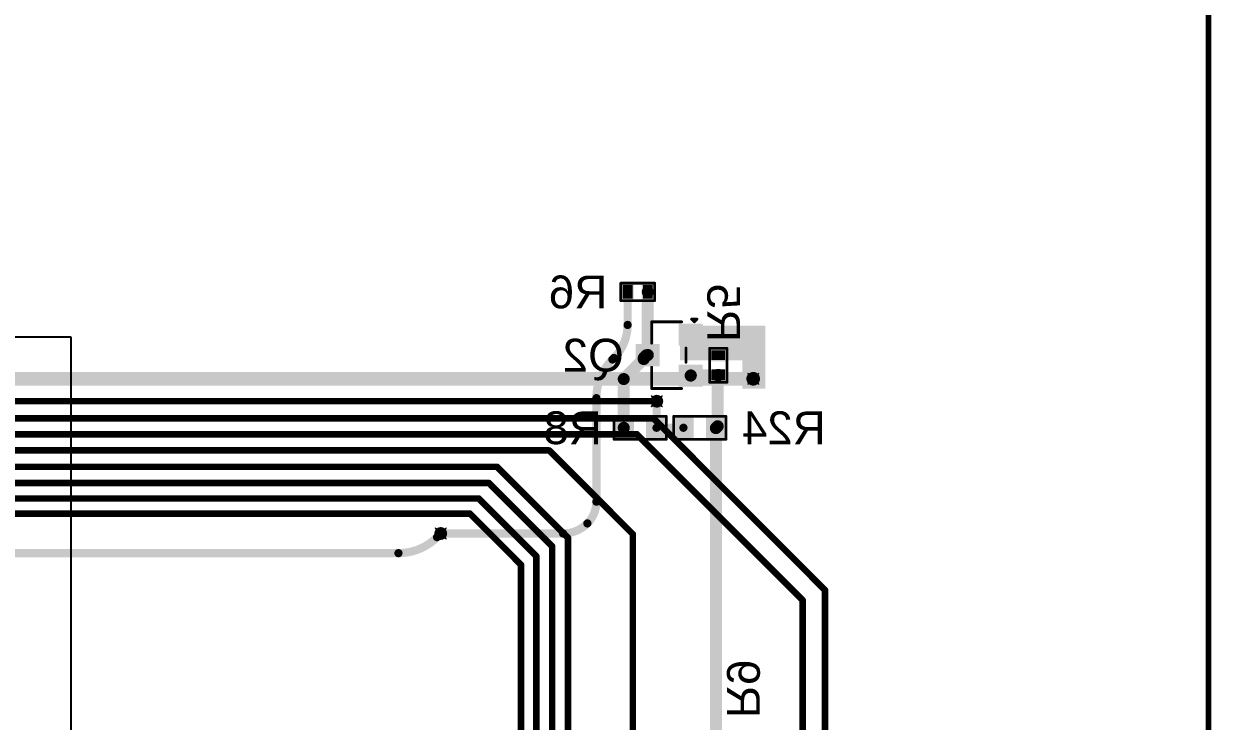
# Model space of a CAD drawing. Header units: inches. Extents: x -11 to 1110, y -7 to 455.
# Drawn here: x 648.9 to 704.1, y 31.9 to 64.3 of the extents above; entities that cross this region are included whole.
import ezdxf

# ---------------------------------------------------------------- set-up
doc = ezdxf.new("R2010")
doc.units = ezdxf.units.IN
for name, color, linetype in [('Board_outline', 216, 'Continuous'), ('Bottom Layer', 5, 'Continuous'), ('Bottom Overlay', 54, 'Continuous'), ('Bottom Paste', 16, 'Continuous'), ('Bottom Solder', 6, 'Continuous'), ('Drill Drawing', 1, 'Continuous'), ('Top Layer', 1, 'Continuous'), ('Via Holes', 16, 'Continuous')]:
    doc.layers.add(name, color=color, linetype=linetype)
doc.styles.add('Arial', font='', dxfattribs={"height": 0.2})
doc.styles.get('Arial').set_extended_font_data('Arial')

# ---------------------------------------------------------------- blocks, each defined once
blk = doc.blocks.new('R___0603_B_1')
at = {"layer": 'Bottom Layer'}
for points in [[(-1.143, -0.4445), (-1.143, 0.4445), (-0.3809999999999999, 0.4445), (-0.3809999999999999, -0.4445)], [(0.3809999999999999, -0.4445), (0.3809999999999999, 0.4445), (1.143, 0.4445), (1.143, -0.4445)]]:
    blk.add_hatch(color=5, dxfattribs=at).paths.add_polyline_path(points)
at = {"layer": 'Bottom Paste'}
for points in [[(-1.143, -0.4445), (-1.143, 0.4445), (-0.3809999999999999, 0.4445), (-0.3809999999999999, -0.4445)], [(0.3809999999999999, -0.4445), (0.3809999999999999, 0.4445), (1.143, 0.4445), (1.143, -0.4445)]]:
    blk.add_hatch(color=16, dxfattribs=at).paths.add_polyline_path(points)
at = {"layer": 'Bottom Solder'}
for points in [[(-1.2446, -0.5460999999999999), (-1.2446, 0.5460999999999999), (-0.2794, 0.5460999999999999), (-0.2794, -0.5460999999999999)], [(0.2794, -0.5460999999999999), (0.2794, 0.5460999999999999), (1.2446, 0.5460999999999999), (1.2446, -0.5460999999999999)]]:
    blk.add_hatch(color=6, dxfattribs=at).paths.add_polyline_path(points)
at = {"layer": 'Bottom Overlay'}
for points in [[(1.2192, 0.5334, 0.127, 0.127, 0), (-1.2192, 0.5334, 0.127, 0.127, 0)], [(-1.2192, 0.5334, 0.127, 0.127, 0), (-1.2192, -0.5334, 0.127, 0.127, 0)], [(1.2192, 0.5334, 0.127, 0.127, 0), (1.2192, -0.5334, 0.127, 0.127, 0)], [(1.2192, -0.5334, 0.127, 0.127, 0), (-1.2192, -0.5334, 0.127, 0.127, 0)]]:
    blk.add_lwpolyline(points, format="xyseb", dxfattribs=at)
for points in [[(-1.25095, 0.5334, 0.0635, 0.0635, 1), (-1.18745, 0.5334, 0.0635, 0.0635, 1)], [(-1.25095, 0.5334, 0.0635, 0.0635, 1), (-1.18745, 0.5334, 0.0635, 0.0635, 1)], [(1.18745, 0.5334, 0.0635, 0.0635, 1), (1.25095, 0.5334, 0.0635, 0.0635, 1)], [(1.18745, 0.5334, 0.0635, 0.0635, 1), (1.25095, 0.5334, 0.0635, 0.0635, 1)], [(-1.25095, -0.5334, 0.0635, 0.0635, 1), (-1.18745, -0.5334, 0.0635, 0.0635, 1)], [(-1.25095, -0.5334, 0.0635, 0.0635, 1), (-1.18745, -0.5334, 0.0635, 0.0635, 1)], [(1.18745, -0.5334, 0.0635, 0.0635, 1), (1.25095, -0.5334, 0.0635, 0.0635, 1)], [(1.18745, -0.5334, 0.0635, 0.0635, 1), (1.25095, -0.5334, 0.0635, 0.0635, 1)]]:
    blk.add_lwpolyline(points, format="xyseb", close=True, dxfattribs=at)
blk = doc.blocks.new('R___0603_B_4')
at = {"layer": 'Bottom Layer'}
for points in [[(-1.143, -0.4445), (-1.143, 0.4445), (-0.3809999999999999, 0.4445), (-0.3809999999999999, -0.4445)], [(0.3809999999999999, -0.4445), (0.3809999999999999, 0.4445), (1.143, 0.4445), (1.143, -0.4445)]]:
    blk.add_hatch(color=5, dxfattribs=at).paths.add_polyline_path(points)
at = {"layer": 'Bottom Paste'}
for points in [[(-1.143, -0.4445), (-1.143, 0.4445), (-0.3809999999999999, 0.4445), (-0.3809999999999999, -0.4445)], [(0.3809999999999999, -0.4445), (0.3809999999999999, 0.4445), (1.143, 0.4445), (1.143, -0.4445)]]:
    blk.add_hatch(color=16, dxfattribs=at).paths.add_polyline_path(points)
at = {"layer": 'Bottom Solder'}
for points in [[(-1.2446, -0.5460999999999999), (-1.2446, 0.5460999999999999), (-0.2794, 0.5460999999999999), (-0.2794, -0.5460999999999999)], [(0.2794, -0.5460999999999999), (0.2794, 0.5460999999999999), (1.2446, 0.5460999999999999), (1.2446, -0.5460999999999999)]]:
    blk.add_hatch(color=6, dxfattribs=at).paths.add_polyline_path(points)
at = {"layer": 'Bottom Overlay'}
for points in [[(-1.2192, 0.5334, 0.127, 0.127, 0), (1.2192, 0.5334, 0.127, 0.127, 0)], [(-1.2192, -0.5334, 0.127, 0.127, 0), (-1.2192, 0.5334, 0.127, 0.127, 0)], [(1.2192, -0.5334, 0.127, 0.127, 0), (1.2192, 0.5334, 0.127, 0.127, 0)], [(-1.2192, -0.5334, 0.127, 0.127, 0), (1.2192, -0.5334, 0.127, 0.127, 0)]]:
    blk.add_lwpolyline(points, format="xyseb", dxfattribs=at)
for points in [[(-1.25095, 0.5334, 0.0635, 0.0635, 1), (-1.18745, 0.5334, 0.0635, 0.0635, 1)], [(-1.25095, 0.5334, 0.0635, 0.0635, 1), (-1.18745, 0.5334, 0.0635, 0.0635, 1)], [(1.18745, 0.5334, 0.0635, 0.0635, 1), (1.25095, 0.5334, 0.0635, 0.0635, 1)], [(1.18745, 0.5334, 0.0635, 0.0635, 1), (1.25095, 0.5334, 0.0635, 0.0635, 1)], [(-1.25095, -0.5334, 0.0635, 0.0635, 1), (-1.18745, -0.5334, 0.0635, 0.0635, 1)], [(-1.25095, -0.5334, 0.0635, 0.0635, 1), (-1.18745, -0.5334, 0.0635, 0.0635, 1)], [(1.18745, -0.5334, 0.0635, 0.0635, 1), (1.25095, -0.5334, 0.0635, 0.0635, 1)], [(1.18745, -0.5334, 0.0635, 0.0635, 1), (1.25095, -0.5334, 0.0635, 0.0635, 1)]]:
    blk.add_lwpolyline(points, format="xyseb", close=True, dxfattribs=at)
blk = doc.blocks.new('R___0402_B_5')
at = {"layer": 'Bottom Layer'}
for points in [[(-0.2413, 0.3175), (-0.2412999999999999, -0.3175), (-0.6985, -0.3175), (-0.6985, 0.3175)], [(0.6985, 0.3175), (0.6985, -0.3175), (0.2413, -0.3175), (0.2412999999999999, 0.3175)]]:
    blk.add_hatch(color=5, dxfattribs=at).paths.add_polyline_path(points)
at = {"layer": 'Bottom Paste'}
for points in [[(-0.2413, 0.3175), (-0.2412999999999999, -0.3175), (-0.6985, -0.3175), (-0.6985, 0.3175)], [(0.6985, 0.3175), (0.6985, -0.3175), (0.2413, -0.3175), (0.2412999999999999, 0.3175)]]:
    blk.add_hatch(color=16, dxfattribs=at).paths.add_polyline_path(points)
at = {"layer": 'Bottom Solder'}
for points in [[(-0.18629884, 0.37250116), (-0.1862988399999999, -0.37250116), (-0.75350116, -0.37250116), (-0.75350116, 0.37250116)], [(0.75350116, 0.37250116), (0.75350116, -0.37250116), (0.18629884, -0.37250116), (0.1862988399999999, 0.37250116)]]:
    blk.add_hatch(color=6, dxfattribs=at).paths.add_polyline_path(points)
at = {"layer": 'Bottom Overlay'}
for points in [[(0.7874, 0.4064, 0.127, 0.127, 0), (-0.7874, 0.4064, 0.127, 0.127, 0)], [(-0.7874, 0.4064, 0.127, 0.127, 0), (-0.7874, -0.4064, 0.127, 0.127, 0)], [(0.8128, 0.4318, 0.0032258, 0.0032258, 0), (-0.8128, 0.4318, 0.0032258, 0.0032258, 0)], [(0.7874, 0.4064, 0.127, 0.127, 0), (0.7874, -0.4064, 0.127, 0.127, 0)], [(0.7874, -0.4064, 0.127, 0.127, 0), (-0.7874, -0.4064, 0.127, 0.127, 0)]]:
    blk.add_lwpolyline(points, format="xyseb", dxfattribs=at)
for points in [[(-0.8191499999999999, 0.4064, 0.0635, 0.0635, 1), (-0.7556499999999999, 0.4064, 0.0635, 0.0635, 1)], [(-0.8191499999999999, 0.4064, 0.0635, 0.0635, 1), (-0.7556499999999999, 0.4064, 0.0635, 0.0635, 1)], [(-0.81360518, 0.4318, 0.0016129, 0.0016129, 1), (-0.8119948199999999, 0.4318, 0.0016129, 0.0016129, 1)], [(0.7556499999999999, 0.4064, 0.0635, 0.0635, 1), (0.8191499999999999, 0.4064, 0.0635, 0.0635, 1)], [(0.7556499999999999, 0.4064, 0.0635, 0.0635, 1), (0.8191499999999999, 0.4064, 0.0635, 0.0635, 1)], [(0.8119948199999999, 0.4318, 0.0016129, 0.0016129, 1), (0.81360518, 0.4318, 0.0016129, 0.0016129, 1)], [(-0.8191499999999999, -0.4064, 0.0635, 0.0635, 1), (-0.7556499999999999, -0.4064, 0.0635, 0.0635, 1)], [(-0.8191499999999999, -0.4064, 0.0635, 0.0635, 1), (-0.7556499999999999, -0.4064, 0.0635, 0.0635, 1)], [(0.7556499999999999, -0.4064, 0.0635, 0.0635, 1), (0.8191499999999999, -0.4064, 0.0635, 0.0635, 1)], [(0.7556499999999999, -0.4064, 0.0635, 0.0635, 1), (0.8191499999999999, -0.4064, 0.0635, 0.0635, 1)]]:
    blk.add_lwpolyline(points, format="xyseb", close=True, dxfattribs=at)
blk = doc.blocks.new('R___0402_B_6')
at = {"layer": 'Bottom Layer'}
for points in [[(-0.2413, 0.3175), (-0.2412999999999999, -0.3175), (-0.6985, -0.3175), (-0.6985, 0.3175)], [(0.6985, 0.3175), (0.6985, -0.3175), (0.2413, -0.3175), (0.2412999999999999, 0.3175)]]:
    blk.add_hatch(color=5, dxfattribs=at).paths.add_polyline_path(points)
at = {"layer": 'Bottom Paste'}
for points in [[(-0.2413, 0.3175), (-0.2412999999999999, -0.3175), (-0.6985, -0.3175), (-0.6985, 0.3175)], [(0.6985, 0.3175), (0.6985, -0.3175), (0.2413, -0.3175), (0.2412999999999999, 0.3175)]]:
    blk.add_hatch(color=16, dxfattribs=at).paths.add_polyline_path(points)
at = {"layer": 'Bottom Solder'}
for points in [[(-0.18629884, 0.37250116), (-0.1862988399999999, -0.37250116), (-0.75350116, -0.37250116), (-0.75350116, 0.37250116)], [(0.75350116, 0.37250116), (0.75350116, -0.37250116), (0.18629884, -0.37250116), (0.1862988399999999, 0.37250116)]]:
    blk.add_hatch(color=6, dxfattribs=at).paths.add_polyline_path(points)
at = {"layer": 'Bottom Overlay'}
for points in [[(-0.7874, 0.4064, 0.127, 0.127, 0), (0.7874, 0.4064, 0.127, 0.127, 0)], [(-0.7874, 0.4064, 0.127, 0.127, 0), (-0.7874, -0.4064, 0.127, 0.127, 0)], [(-0.8128, 0.4318, 0.0032258, 0.0032258, 0), (0.8128, 0.4318, 0.0032258, 0.0032258, 0)], [(0.7874, 0.4064, 0.127, 0.127, 0), (0.7874, -0.4064, 0.127, 0.127, 0)], [(-0.7874, -0.4064, 0.127, 0.127, 0), (0.7874, -0.4064, 0.127, 0.127, 0)]]:
    blk.add_lwpolyline(points, format="xyseb", dxfattribs=at)
for points in [[(-0.8191499999999999, 0.4064, 0.0635, 0.0635, 1), (-0.7556499999999999, 0.4064, 0.0635, 0.0635, 1)], [(-0.8191499999999999, 0.4064, 0.0635, 0.0635, 1), (-0.7556499999999999, 0.4064, 0.0635, 0.0635, 1)], [(-0.81360518, 0.4318, 0.0016129, 0.0016129, 1), (-0.8119948199999999, 0.4318, 0.0016129, 0.0016129, 1)], [(0.7556499999999999, 0.4064, 0.0635, 0.0635, 1), (0.8191499999999999, 0.4064, 0.0635, 0.0635, 1)], [(0.7556499999999999, 0.4064, 0.0635, 0.0635, 1), (0.8191499999999999, 0.4064, 0.0635, 0.0635, 1)], [(0.8119948199999999, 0.4318, 0.0016129, 0.0016129, 1), (0.81360518, 0.4318, 0.0016129, 0.0016129, 1)], [(-0.8191499999999999, -0.4064, 0.0635, 0.0635, 1), (-0.7556499999999999, -0.4064, 0.0635, 0.0635, 1)], [(-0.8191499999999999, -0.4064, 0.0635, 0.0635, 1), (-0.7556499999999999, -0.4064, 0.0635, 0.0635, 1)], [(0.7556499999999999, -0.4064, 0.0635, 0.0635, 1), (0.8191499999999999, -0.4064, 0.0635, 0.0635, 1)], [(0.7556499999999999, -0.4064, 0.0635, 0.0635, 1), (0.8191499999999999, -0.4064, 0.0635, 0.0635, 1)]]:
    blk.add_lwpolyline(points, format="xyseb", close=True, dxfattribs=at)
blk = doc.blocks.new('S___23_B_12')
at = {"layer": 'Bottom Layer'}
for points in [[(-1.36000109, 1.46000089), (-0.54000019, 1.46000089), (-0.54000019, 0.54000019), (-1.36000109, 0.54000019)], [(0.54000019, 1.46000089), (1.36000109, 1.46000089), (1.36000109, 0.54000019), (0.54000019, 0.54000019)], [(-0.41000045, -0.54000019), (0.41000045, -0.54000019), (0.41000045, -1.46000089), (-0.41000045, -1.46000089)]]:
    blk.add_hatch(color=5, dxfattribs=at).paths.add_polyline_path(points)
at = {"layer": 'Bottom Paste'}
for points in [[(-1.36000109, 1.46000089), (-0.54000019, 1.46000089), (-0.54000019, 0.54000019), (-1.36000109, 0.54000019)], [(0.54000019, 1.46000089), (1.36000109, 1.46000089), (1.36000109, 0.54000019), (0.54000019, 0.54000019)], [(-0.41000045, -0.54000019), (0.41000045, -0.54000019), (0.41000045, -1.46000089), (-0.41000045, -1.46000089)]]:
    blk.add_hatch(color=16, dxfattribs=at).paths.add_polyline_path(points)
at = {"layer": 'Bottom Solder'}
for points in [[(-1.46160109, 1.56160089), (-0.43840019, 1.56160089), (-0.43840019, 0.43840019), (-1.46160109, 0.43840019)], [(0.43840019, 1.56160089), (1.46160109, 1.56160089), (1.46160109, 0.43840019), (0.43840019, 0.43840019)], [(-0.51160045, -0.43840019), (0.51160045, -0.43840019), (0.51160045, -1.56160089), (-0.51160045, -1.56160089)]]:
    blk.add_hatch(color=6, dxfattribs=at).paths.add_polyline_path(points)
at = {"layer": 'Bottom Overlay'}
for points in [[(-1.6764, 1.0414, 0.127, 0.127, 0), (-1.6764, 1.2954, 0.127, 0.127, 0)], [(-1.5494, 1.1684, 0.127, 0.127, 0), (-1.6764, 1.2954, 0.127, 0.127, 0)], [(-1.6764, 1.0414, 0.127, 0.127, 0), (-1.5494, 1.1684, 0.127, 0.127, 0)], [(-1.5494, -0.8128, 0.127, 0.127, 0), (-1.5494, 0.5841999999999999, 0.127, 0.127, 0)], [(0.3302, 0.7874, 0.127, 0.127, 0), (-0.3302, 0.7874, 0.127, 0.127, 0)], [(1.5494, -0.8128, 0.127, 0.127, 0), (1.5494, 0.5841999999999999, 0.127, 0.127, 0)], [(-0.5588, -0.8128, 0.127, 0.127, 0), (-1.5494, -0.8128, 0.127, 0.127, 0)], [(1.5494, -0.8128, 0.127, 0.127, 0), (0.5588, -0.8128, 0.127, 0.127, 0)]]:
    blk.add_lwpolyline(points, format="xyseb", dxfattribs=at)
for points in [[(-1.70815, 1.2954, 0.0635, 0.0635, 1), (-1.64465, 1.2954, 0.0635, 0.0635, 1)], [(-1.70815, 1.2954, 0.0635, 0.0635, 1), (-1.64465, 1.2954, 0.0635, 0.0635, 1)], [(-1.70815, 1.0414, 0.0635, 0.0635, 1), (-1.64465, 1.0414, 0.0635, 0.0635, 1)], [(-1.70815, 1.0414, 0.0635, 0.0635, 1), (-1.64465, 1.0414, 0.0635, 0.0635, 1)], [(-1.58115, 1.1684, 0.0635, 0.0635, 1), (-1.51765, 1.1684, 0.0635, 0.0635, 1)], [(-1.58115, 1.1684, 0.0635, 0.0635, 1), (-1.51765, 1.1684, 0.0635, 0.0635, 1)], [(-1.58115, 0.5841999999999999, 0.0635, 0.0635, 1), (-1.51765, 0.5841999999999999, 0.0635, 0.0635, 1)], [(-0.36195, 0.7874, 0.0635, 0.0635, 1), (-0.29845, 0.7874, 0.0635, 0.0635, 1)], [(0.29845, 0.7874, 0.0635, 0.0635, 1), (0.36195, 0.7874, 0.0635, 0.0635, 1)], [(1.51765, 0.5841999999999999, 0.0635, 0.0635, 1), (1.58115, 0.5841999999999999, 0.0635, 0.0635, 1)], [(-1.58115, -0.8128, 0.0635, 0.0635, 1), (-1.51765, -0.8128, 0.0635, 0.0635, 1)], [(-1.58115, -0.8128, 0.0635, 0.0635, 1), (-1.51765, -0.8128, 0.0635, 0.0635, 1)], [(-0.5905499999999999, -0.8128, 0.0635, 0.0635, 1), (-0.52705, -0.8128, 0.0635, 0.0635, 1)], [(0.52705, -0.8128, 0.0635, 0.0635, 1), (0.5905499999999999, -0.8128, 0.0635, 0.0635, 1)], [(1.51765, -0.8128, 0.0635, 0.0635, 1), (1.58115, -0.8128, 0.0635, 0.0635, 1)], [(1.51765, -0.8128, 0.0635, 0.0635, 1), (1.58115, -0.8128, 0.0635, 0.0635, 1)]]:
    blk.add_lwpolyline(points, format="xyseb", close=True, dxfattribs=at)

msp = doc.modelspace()

# ---------------------------------------------------------------- hatches: boundary and pattern name
at = {"layer": 'Bottom Layer'}
for points in [[(679.4245999999999, 48.641), (683.387, 48.641), (683.387, 50.2412), (679.4245999999999, 50.2412)], [(682.3202, 47.3202), (683.387, 47.3202), (683.387, 50.2412), (682.3202, 50.2412)], [(680.90079974, 47.70779891999999), (681.52519778, 47.70779891999999), (681.52519778, 48.21579892), (680.90079974, 48.21579892)]]:
    msp.add_hatch(color=5, dxfattribs=at).paths.add_polyline_path(points)
h = msp.add_hatch(color=5, dxfattribs=at)
edge = h.paths.add_edge_path()
edge.add_arc((682.8346795399999, 47.77798166), 0.2999994, 0, 360)
h = msp.add_hatch(color=5, dxfattribs=at)
edge = h.paths.add_edge_path()
edge.add_arc((678.3468399, 46.736), 0.2999994, 0, 360)
h = msp.add_hatch(color=5, dxfattribs=at)
edge = h.paths.add_edge_path()
edge.add_arc((668.2994, 40.5892), 0.2999994, 0, 360)
at = {"layer": 'Top Layer'}
h = msp.add_hatch(color=1, dxfattribs=at)
edge = h.paths.add_edge_path()
edge.add_arc((682.8346795399999, 47.77798166), 0.2999994, 0, 360)
h = msp.add_hatch(color=1, dxfattribs=at)
edge = h.paths.add_edge_path()
edge.add_arc((678.3468399, 46.736), 0.2999994, 0, 360)
h = msp.add_hatch(color=1, dxfattribs=at)
edge = h.paths.add_edge_path()
edge.add_arc((668.2994, 40.5892), 0.2999994, 0, 360)
at = {"layer": 'Via Holes'}
h = msp.add_hatch(color=7, dxfattribs=at)
edge = h.paths.add_edge_path()
edge.add_arc((682.8346795399999, 47.77798166), 0.1499997, 0, 360)
h = msp.add_hatch(color=7, dxfattribs=at)
edge = h.paths.add_edge_path()
edge.add_arc((678.3468399, 46.736), 0.1499997, 0, 360)
h = msp.add_hatch(color=7, dxfattribs=at)
edge = h.paths.add_edge_path()
edge.add_arc((668.2994, 40.5892), 0.1499997, 0, 360)

# ---------------------------------------------------------------- linework, layer by layer
at = {"layer": 'Board_outline'}
msp.add_lwpolyline([(703.99999916, 0, 0.254, 0.254, 0), (703.99999916, 369.9999991399999, 0.254, 0.254, 0)], format="xyseb", dxfattribs=at)
at = {"layer": 'Bottom Layer'}
for p, q in [((621.665, 49.7332), (651.08574126, 49.7332)), ((651.08574126, 49.7332), (651.10063836, 49.73023836)), ((651.10063836, 49.73023836), (651.1036, 49.71534887999999)), ((651.1036, 49.71534887999999), (651.1036, 23.75248234))]:
    msp.add_line(p, q, dxfattribs=at)
for points in [[(676.98919974, 50.28228958, 0.3809999999999999, 0.3809999999999999, 0), (676.98919974, 51.816, 0.3809999999999999, 0.3809999999999999, 0)], [(677.92899974, 48.88559945999999, 0.5588, 0.5588, 0), (677.92899974, 51.816, 0.5588, 0.5588, 0)], [(676.98919974, 50.28228958, 0.3809999999999999, 0.3809999999999999, -0.198912367379658), (676.3526808199999, 48.7455972, 0.3809999999999999, 0.3809999999999999, 0)], [(677.7389975799999, 48.7455972, 0.5588, 0.5588, 0), (677.8695967599999, 48.87619638, 0.5588, 0.5588, 0)], [(677.8695967599999, 48.87619638, 0.5588, 0.5588, 0), (677.9195992, 48.87619638, 0.5588, 0.5588, 0)], [(675.5383999999999, 46.87921282, 0.3809999999999999, 0.3809999999999999, -0.198912367379658), (676.2823482199999, 48.6752646, 0.3809999999999999, 0.3809999999999999, 0)], [(676.2823482199999, 48.6752646, 0.3809999999999999, 0.3809999999999999, 0), (676.3526808199999, 48.7455972, 0.3809999999999999, 0.3809999999999999, 0)], [(676.80988082, 47.766478, 0.5588, 0.5588, 0), (677.7389975799999, 48.69559476, 0.5588, 0.5588, 0)], [(677.7389975799999, 48.69559476, 0.5588, 0.5588, 0), (677.7389975799999, 48.7455972, 0.5588, 0.5588, 0)], [(676.80988082, 45.50189274, 0.5588, 0.5588, 0), (676.80988082, 47.766478, 0.5588, 0.5588, 0)], [(679.9196002799999, 47.92619828, 0.5588, 0.5588, 0), (679.9298009199999, 47.93639891999999, 0.5588, 0.5588, 0)], [(679.9298009199999, 47.93639891999999, 0.5588, 0.5588, 0), (681.20559974, 47.93639891999999, 0.5588, 0.5588, 0)], [(681.1801972, 47.93639891999999, 0.5588, 0.5588, 0), (681.2055971999999, 47.96179891999999, 0.5588, 0.5588, 0)], [(681.1801972, 45.57304322, 0.5588, 0.5588, 0), (681.1801972, 47.93639891999999, 0.5588, 0.5588, 0)], [(681.2055971999999, 47.96179891999999, 0.5588, 0.5588, 0), (681.21299876, 47.96179891999999, 0.5588, 0.5588, 0)], [(675.5383999999999, 42.0674927, 0.3809999999999999, 0.3809999999999999, 0), (675.5383999999999, 46.87921282, 0.3809999999999999, 0.3809999999999999, 0)], [(678.34036036, 46.72952046, 0.3809999999999999, 0.3809999999999999, 0), (678.3468399, 46.736, 0.3809999999999999, 0.3809999999999999, 0)], [(678.34036036, 45.50837228, 0.3809999999999999, 0.3809999999999999, 0), (678.34036036, 46.72952046, 0.3809999999999999, 0.3809999999999999, 0)], [(681.1091279999999, 45.50197402, 0.5588, 0.5588, 0), (681.1801972, 45.57304322, 0.5588, 0.5588, 0)], [(678.3338808199999, 45.50189274, 0.3809999999999999, 0.3809999999999999, 0), (678.3339214599999, 45.50193338, 0.3809999999999999, 0.3809999999999999, 0)], [(678.3339214599999, 45.50193338, 0.3809999999999999, 0.3809999999999999, 0), (678.34036036, 45.50837228, 0.3809999999999999, 0.3809999999999999, 0)], [(678.3339214599999, 45.50193338, 0.3809999999999999, 0.3809999999999999, 0), (679.58508736, 45.50193338, 0.3809999999999999, 0.3809999999999999, 0)], [(679.58508736, 45.50193338, 0.3048, 0.3048, 0), (679.5851279999999, 45.50197402, 0.3048, 0.3048, 0)], [(681.09340032, 28.29979862, 0.5588, 0.5588, 0), (681.09340032, 45.48624634, 0.5588, 0.5588, 0)], [(675.5383999999999, 42.0674927, 0.3809999999999999, 0.3809999999999999, -0.198912367379658), (675.11997564, 41.05732707999999, 0.3809999999999999, 0.3809999999999999, 0)], [(675.11921618, 41.05656508, 0.3809999999999999, 0.3809999999999999, -0.1987377279060549), (673.98981534, 40.58919746, 0.3809999999999999, 0.3809999999999999, 0)], [(675.11921618, 41.05656508, 0.3809999999999999, 0.3809999999999999, 0), (675.11997564, 41.05732707999999, 0.3809999999999999, 0.3809999999999999, 0)], [(668.2994, 40.5892, 0.3809999999999999, 0.3809999999999999, 0), (673.98981534, 40.5892, 0.3809999999999999, 0.3809999999999999, 0)]]:
    msp.add_lwpolyline(points, format="xyseb", dxfattribs=at)
for points in [[(676.8939497399999, 51.816, 0.1905, 0.1905, 1), (677.08444974, 51.816, 0.1905, 0.1905, 1)], [(677.78929974, 51.816, 0.2794, 0.2794, 1), (678.0686997399999, 51.816, 0.2794, 0.2794, 1)], [(676.8939497399999, 50.28228958, 0.1905, 0.1905, 1), (677.08444974, 50.28228958, 0.1905, 0.1905, 1)], [(676.8939497399999, 50.28228958, 0.1905, 0.1905, 1), (677.08444974, 50.28228958, 0.1905, 0.1905, 1)], [(677.72989676, 48.87619638, 0.2794, 0.2794, 1), (678.00929676, 48.87619638, 0.2794, 0.2794, 1)], [(677.72989676, 48.87619638, 0.2794, 0.2794, 1), (678.00929676, 48.87619638, 0.2794, 0.2794, 1)], [(677.7798991999999, 48.87619638, 0.2794, 0.2794, 1), (678.0592991999999, 48.87619638, 0.2794, 0.2794, 1)], [(677.78929974, 48.88559945999999, 0.2794, 0.2794, 1), (678.0686997399999, 48.88559945999999, 0.2794, 0.2794, 1)], [(676.1870982199999, 48.6752646, 0.1905, 0.1905, 1), (676.37759822, 48.6752646, 0.1905, 0.1905, 1)], [(676.1870982199999, 48.6752646, 0.1905, 0.1905, 1), (676.37759822, 48.6752646, 0.1905, 0.1905, 1)], [(676.25743082, 48.7455972, 0.1905, 0.1905, 1), (676.4479308199999, 48.7455972, 0.1905, 0.1905, 1)], [(676.25743082, 48.7455972, 0.1905, 0.1905, 1), (676.4479308199999, 48.7455972, 0.1905, 0.1905, 1)], [(677.59929758, 48.7455972, 0.2794, 0.2794, 1), (677.8786975799999, 48.7455972, 0.2794, 0.2794, 1)], [(677.59929758, 48.7455972, 0.2794, 0.2794, 1), (677.8786975799999, 48.7455972, 0.2794, 0.2794, 1)], [(677.59929758, 48.69559476, 0.2794, 0.2794, 1), (677.8786975799999, 48.69559476, 0.2794, 0.2794, 1)], [(677.59929758, 48.69559476, 0.2794, 0.2794, 1), (677.8786975799999, 48.69559476, 0.2794, 0.2794, 1)], [(676.6701808199999, 47.766478, 0.2794, 0.2794, 1), (676.94958082, 47.766478, 0.2794, 0.2794, 1)], [(676.6701808199999, 47.766478, 0.2794, 0.2794, 1), (676.94958082, 47.766478, 0.2794, 0.2794, 1)], [(679.7799002799999, 47.92619828, 0.2794, 0.2794, 1), (680.05930028, 47.92619828, 0.2794, 0.2794, 1)], [(679.79010092, 47.93639891999999, 0.2794, 0.2794, 1), (680.06950092, 47.93639891999999, 0.2794, 0.2794, 1)], [(679.79010092, 47.93639891999999, 0.2794, 0.2794, 1), (680.06950092, 47.93639891999999, 0.2794, 0.2794, 1)], [(681.0404972, 47.93639891999999, 0.2794, 0.2794, 1), (681.3198971999999, 47.93639891999999, 0.2794, 0.2794, 1)], [(681.0404972, 47.93639891999999, 0.2794, 0.2794, 1), (681.3198971999999, 47.93639891999999, 0.2794, 0.2794, 1)], [(681.0658972, 47.96179891999999, 0.2794, 0.2794, 1), (681.3452972, 47.96179891999999, 0.2794, 0.2794, 1)], [(681.0658972, 47.96179891999999, 0.2794, 0.2794, 1), (681.3452972, 47.96179891999999, 0.2794, 0.2794, 1)], [(681.06589974, 47.93639891999999, 0.2794, 0.2794, 1), (681.34529974, 47.93639891999999, 0.2794, 0.2794, 1)], [(681.07329876, 47.96179891999999, 0.2794, 0.2794, 1), (681.35269876, 47.96179891999999, 0.2794, 0.2794, 1)], [(675.44315, 46.87921282, 0.1905, 0.1905, 1), (675.63365, 46.87921282, 0.1905, 0.1905, 1)], [(675.44315, 46.87921282, 0.1905, 0.1905, 1), (675.63365, 46.87921282, 0.1905, 0.1905, 1)], [(678.2451103599999, 46.72952046, 0.1905, 0.1905, 1), (678.4356103599999, 46.72952046, 0.1905, 0.1905, 1)], [(678.2451103599999, 46.72952046, 0.1905, 0.1905, 1), (678.4356103599999, 46.72952046, 0.1905, 0.1905, 1)], [(678.2515899, 46.736, 0.1905, 0.1905, 1), (678.4420898999999, 46.736, 0.1905, 0.1905, 1)], [(681.0404972, 45.57304322, 0.2794, 0.2794, 1), (681.3198971999999, 45.57304322, 0.2794, 0.2794, 1)], [(681.0404972, 45.57304322, 0.2794, 0.2794, 1), (681.3198971999999, 45.57304322, 0.2794, 0.2794, 1)], [(676.6701808199999, 45.50189274, 0.2794, 0.2794, 1), (676.94958082, 45.50189274, 0.2794, 0.2794, 1)], [(678.2386308199999, 45.50189274, 0.1905, 0.1905, 1), (678.42913082, 45.50189274, 0.1905, 0.1905, 1)], [(678.23867146, 45.50193338, 0.1905, 0.1905, 1), (678.4291714599999, 45.50193338, 0.1905, 0.1905, 1)], [(678.23867146, 45.50193338, 0.1905, 0.1905, 1), (678.4291714599999, 45.50193338, 0.1905, 0.1905, 1)], [(678.23867146, 45.50193338, 0.1905, 0.1905, 1), (678.4291714599999, 45.50193338, 0.1905, 0.1905, 1)], [(678.2451103599999, 45.50837228, 0.1905, 0.1905, 1), (678.4356103599999, 45.50837228, 0.1905, 0.1905, 1)], [(678.2451103599999, 45.50837228, 0.1905, 0.1905, 1), (678.4356103599999, 45.50837228, 0.1905, 0.1905, 1)], [(679.4898373599999, 45.50193338, 0.1905, 0.1905, 1), (679.68033736, 45.50193338, 0.1905, 0.1905, 1)], [(679.50888736, 45.50193338, 0.1524, 0.1524, 1), (679.66128736, 45.50193338, 0.1524, 0.1524, 1)], [(679.508928, 45.50197402, 0.1524, 0.1524, 1), (679.661328, 45.50197402, 0.1524, 0.1524, 1)], [(680.9537003199999, 45.48624634, 0.2794, 0.2794, 1), (681.23310032, 45.48624634, 0.2794, 0.2794, 1)], [(680.9694279999999, 45.50197402, 0.2794, 0.2794, 1), (681.248828, 45.50197402, 0.2794, 0.2794, 1)], [(675.44315, 42.0674927, 0.1905, 0.1905, 1), (675.63365, 42.0674927, 0.1905, 0.1905, 1)], [(675.44315, 42.0674927, 0.1905, 0.1905, 1), (675.63365, 42.0674927, 0.1905, 0.1905, 1)], [(675.02396618, 41.05656508, 0.1905, 0.1905, 1), (675.2144661799999, 41.05656508, 0.1905, 0.1905, 1)], [(675.02396618, 41.05656508, 0.1905, 0.1905, 1), (675.2144661799999, 41.05656508, 0.1905, 0.1905, 1)], [(675.02472564, 41.05732707999999, 0.1905, 0.1905, 1), (675.21522564, 41.05732707999999, 0.1905, 0.1905, 1)], [(675.02472564, 41.05732707999999, 0.1905, 0.1905, 1), (675.21522564, 41.05732707999999, 0.1905, 0.1905, 1)], [(668.2041499999999, 40.5892, 0.1905, 0.1905, 1), (668.39465, 40.5892, 0.1905, 0.1905, 1)], [(673.8945653399999, 40.5892, 0.1905, 0.1905, 1), (674.0850653399999, 40.5892, 0.1905, 0.1905, 1)], [(673.8945653399999, 40.58919746, 0.1905, 0.1905, 1), (674.0850653399999, 40.58919746, 0.1905, 0.1905, 1)]]:
    msp.add_lwpolyline(points, format="xyseb", close=True, dxfattribs=at)
at = {"layer": 'Drill Drawing'}
for points in [[(682.58067954, 48.03198166, 0.0508, 0.0508, 0), (682.8346795399999, 47.90498166, 0.0508, 0.0508, 0)], [(682.58067954, 48.03198166, 0.0508, 0.0508, 0), (682.70767954, 47.77798166, 0.0508, 0.0508, 0)], [(682.8346795399999, 47.90498166, 0.0508, 0.0508, 0), (683.08867954, 48.03198166, 0.0508, 0.0508, 0)], [(682.96167954, 47.77798166, 0.0508, 0.0508, 0), (683.08867954, 48.03198166, 0.0508, 0.0508, 0)], [(682.58067954, 47.52398166, 0.0508, 0.0508, 0), (682.70767954, 47.77798166, 0.0508, 0.0508, 0)], [(682.58067954, 47.52398166, 0.0508, 0.0508, 0), (682.8346795399999, 47.65098165999999, 0.0508, 0.0508, 0)], [(682.8346795399999, 47.65098165999999, 0.0508, 0.0508, 0), (683.08867954, 47.52398166, 0.0508, 0.0508, 0)], [(682.96167954, 47.77798166, 0.0508, 0.0508, 0), (683.08867954, 47.52398166, 0.0508, 0.0508, 0)], [(678.0928399, 46.99, 0.0508, 0.0508, 0), (678.3468399, 46.863, 0.0508, 0.0508, 0)], [(678.0928399, 46.99, 0.0508, 0.0508, 0), (678.2198399, 46.736, 0.0508, 0.0508, 0)], [(678.3468399, 46.863, 0.0508, 0.0508, 0), (678.6008399, 46.99, 0.0508, 0.0508, 0)], [(678.4738398999999, 46.736, 0.0508, 0.0508, 0), (678.6008399, 46.99, 0.0508, 0.0508, 0)], [(678.0928399, 46.482, 0.0508, 0.0508, 0), (678.2198399, 46.736, 0.0508, 0.0508, 0)], [(678.0928399, 46.482, 0.0508, 0.0508, 0), (678.3468399, 46.60899999999999, 0.0508, 0.0508, 0)], [(678.3468399, 46.60899999999999, 0.0508, 0.0508, 0), (678.6008399, 46.482, 0.0508, 0.0508, 0)], [(678.4738398999999, 46.736, 0.0508, 0.0508, 0), (678.6008399, 46.482, 0.0508, 0.0508, 0)], [(668.0454, 40.8432, 0.0508, 0.0508, 0), (668.2994, 40.7162, 0.0508, 0.0508, 0)], [(668.0454, 40.8432, 0.0508, 0.0508, 0), (668.1724, 40.5892, 0.0508, 0.0508, 0)], [(668.2994, 40.7162, 0.0508, 0.0508, 0), (668.5534, 40.8432, 0.0508, 0.0508, 0)], [(668.4264, 40.5892, 0.0508, 0.0508, 0), (668.5534, 40.8432, 0.0508, 0.0508, 0)], [(668.0454, 40.3352, 0.0508, 0.0508, 0), (668.1724, 40.5892, 0.0508, 0.0508, 0)], [(668.0454, 40.3352, 0.0508, 0.0508, 0), (668.2994, 40.4622, 0.0508, 0.0508, 0)], [(668.2994, 40.4622, 0.0508, 0.0508, 0), (668.5534, 40.3352, 0.0508, 0.0508, 0)], [(668.4264, 40.5892, 0.0508, 0.0508, 0), (668.5534, 40.3352, 0.0508, 0.0508, 0)]]:
    msp.add_lwpolyline(points, format="xyseb", dxfattribs=at)
for points in [[(682.5679795399999, 48.03198166, 0.0254, 0.0254, 1), (682.59337954, 48.03198166, 0.0254, 0.0254, 1)], [(682.5679795399999, 48.03198166, 0.0254, 0.0254, 1), (682.59337954, 48.03198166, 0.0254, 0.0254, 1)], [(683.0759795399999, 48.03198166, 0.0254, 0.0254, 1), (683.1013795399999, 48.03198166, 0.0254, 0.0254, 1)], [(683.0759795399999, 48.03198166, 0.0254, 0.0254, 1), (683.1013795399999, 48.03198166, 0.0254, 0.0254, 1)], [(682.5679795399999, 47.52398166, 0.0254, 0.0254, 1), (682.59337954, 47.52398166, 0.0254, 0.0254, 1)], [(682.5679795399999, 47.52398166, 0.0254, 0.0254, 1), (682.59337954, 47.52398166, 0.0254, 0.0254, 1)], [(682.69497954, 47.77798166, 0.0254, 0.0254, 1), (682.72037954, 47.77798166, 0.0254, 0.0254, 1)], [(682.69497954, 47.77798166, 0.0254, 0.0254, 1), (682.72037954, 47.77798166, 0.0254, 0.0254, 1)], [(682.82197954, 47.90498166, 0.0254, 0.0254, 1), (682.8473795399999, 47.90498166, 0.0254, 0.0254, 1)], [(682.82197954, 47.90498166, 0.0254, 0.0254, 1), (682.8473795399999, 47.90498166, 0.0254, 0.0254, 1)], [(682.82197954, 47.65098165999999, 0.0254, 0.0254, 1), (682.8473795399999, 47.65098165999999, 0.0254, 0.0254, 1)], [(682.82197954, 47.65098165999999, 0.0254, 0.0254, 1), (682.8473795399999, 47.65098165999999, 0.0254, 0.0254, 1)], [(682.94897954, 47.77798166, 0.0254, 0.0254, 1), (682.97437954, 47.77798166, 0.0254, 0.0254, 1)], [(682.94897954, 47.77798166, 0.0254, 0.0254, 1), (682.97437954, 47.77798166, 0.0254, 0.0254, 1)], [(683.0759795399999, 47.52398166, 0.0254, 0.0254, 1), (683.1013795399999, 47.52398166, 0.0254, 0.0254, 1)], [(683.0759795399999, 47.52398166, 0.0254, 0.0254, 1), (683.1013795399999, 47.52398166, 0.0254, 0.0254, 1)], [(678.0801399, 46.99, 0.0254, 0.0254, 1), (678.1055398999999, 46.99, 0.0254, 0.0254, 1)], [(678.0801399, 46.99, 0.0254, 0.0254, 1), (678.1055398999999, 46.99, 0.0254, 0.0254, 1)], [(678.5881398999999, 46.99, 0.0254, 0.0254, 1), (678.6135399, 46.99, 0.0254, 0.0254, 1)], [(678.5881398999999, 46.99, 0.0254, 0.0254, 1), (678.6135399, 46.99, 0.0254, 0.0254, 1)], [(678.0801399, 46.482, 0.0254, 0.0254, 1), (678.1055398999999, 46.482, 0.0254, 0.0254, 1)], [(678.0801399, 46.482, 0.0254, 0.0254, 1), (678.1055398999999, 46.482, 0.0254, 0.0254, 1)], [(678.2071399, 46.736, 0.0254, 0.0254, 1), (678.2325398999999, 46.736, 0.0254, 0.0254, 1)], [(678.2071399, 46.736, 0.0254, 0.0254, 1), (678.2325398999999, 46.736, 0.0254, 0.0254, 1)], [(678.3341399, 46.863, 0.0254, 0.0254, 1), (678.3595399, 46.863, 0.0254, 0.0254, 1)], [(678.3341399, 46.863, 0.0254, 0.0254, 1), (678.3595399, 46.863, 0.0254, 0.0254, 1)], [(678.3341399, 46.60899999999999, 0.0254, 0.0254, 1), (678.3595399, 46.60899999999999, 0.0254, 0.0254, 1)], [(678.3341399, 46.60899999999999, 0.0254, 0.0254, 1), (678.3595399, 46.60899999999999, 0.0254, 0.0254, 1)], [(678.4611398999999, 46.736, 0.0254, 0.0254, 1), (678.4865399, 46.736, 0.0254, 0.0254, 1)], [(678.4611398999999, 46.736, 0.0254, 0.0254, 1), (678.4865399, 46.736, 0.0254, 0.0254, 1)], [(678.5881398999999, 46.482, 0.0254, 0.0254, 1), (678.6135399, 46.482, 0.0254, 0.0254, 1)], [(678.5881398999999, 46.482, 0.0254, 0.0254, 1), (678.6135399, 46.482, 0.0254, 0.0254, 1)], [(668.0327, 40.8432, 0.0254, 0.0254, 1), (668.0581, 40.8432, 0.0254, 0.0254, 1)], [(668.0327, 40.8432, 0.0254, 0.0254, 1), (668.0581, 40.8432, 0.0254, 0.0254, 1)], [(668.5406999999999, 40.8432, 0.0254, 0.0254, 1), (668.5661, 40.8432, 0.0254, 0.0254, 1)], [(668.5406999999999, 40.8432, 0.0254, 0.0254, 1), (668.5661, 40.8432, 0.0254, 0.0254, 1)], [(668.0327, 40.3352, 0.0254, 0.0254, 1), (668.0581, 40.3352, 0.0254, 0.0254, 1)], [(668.0327, 40.3352, 0.0254, 0.0254, 1), (668.0581, 40.3352, 0.0254, 0.0254, 1)], [(668.1596999999999, 40.5892, 0.0254, 0.0254, 1), (668.1850999999999, 40.5892, 0.0254, 0.0254, 1)], [(668.1596999999999, 40.5892, 0.0254, 0.0254, 1), (668.1850999999999, 40.5892, 0.0254, 0.0254, 1)], [(668.2867, 40.7162, 0.0254, 0.0254, 1), (668.3121, 40.7162, 0.0254, 0.0254, 1)], [(668.2867, 40.7162, 0.0254, 0.0254, 1), (668.3121, 40.7162, 0.0254, 0.0254, 1)], [(668.2867, 40.4622, 0.0254, 0.0254, 1), (668.3121, 40.4622, 0.0254, 0.0254, 1)], [(668.2867, 40.4622, 0.0254, 0.0254, 1), (668.3121, 40.4622, 0.0254, 0.0254, 1)], [(668.4137, 40.5892, 0.0254, 0.0254, 1), (668.4391, 40.5892, 0.0254, 0.0254, 1)], [(668.4137, 40.5892, 0.0254, 0.0254, 1), (668.4391, 40.5892, 0.0254, 0.0254, 1)], [(668.5406999999999, 40.3352, 0.0254, 0.0254, 1), (668.5661, 40.3352, 0.0254, 0.0254, 1)], [(668.5406999999999, 40.3352, 0.0254, 0.0254, 1), (668.5661, 40.3352, 0.0254, 0.0254, 1)]]:
    msp.add_lwpolyline(points, format="xyseb", close=True, dxfattribs=at)
at = {"layer": 'Top Layer'}
for points in [[(642.4215904399999, 47.77876905999999, 0.635, 0.635, 0), (682.8281999999999, 47.77876905999999, 0.635, 0.635, 0)], [(197.71904068, 46.7367874, 0.3048, 0.3048, 0), (678.34036036, 46.7367874, 0.3048, 0.3048, 0)], [(197.33614838, 45.94235668, 0.3048, 0.3048, 0), (678.18624332, 45.94235668, 0.3048, 0.3048, 0)], [(678.18624332, 45.94235668, 0.3048, 0.3048, 0), (686.16679886, 37.96180114, 0.3048, 0.3048, 0)], [(196.94372854, 45.20108308, 0.3048, 0.3048, 0), (677.41449226, 45.20108308, 0.3048, 0.3048, 0)], [(677.41449226, 45.20108308, 0.3048, 0.3048, 0), (685.12983878, 37.48573656, 0.3048, 0.3048, 0)], [(196.33329542, 44.44893828, 0.3048, 0.3048, 0), (673.34180292, 44.44893828, 0.3048, 0.3048, 0)], [(673.34180292, 44.44893828, 0.3048, 0.3048, 0), (677.23380174, 40.55693946, 0.3048, 0.3048, 0)], [(195.9356, 43.688, 0.3048, 0.3048, 0), (670.9118281, 43.688, 0.3048, 0.3048, 0)], [(670.9118281, 43.688, 0.3048, 0.3048, 0), (674.2176, 40.3822281, 0.3048, 0.3048, 0)], [(195.57374652, 42.93225348, 0.3048, 0.3048, 0), (670.5462560599999, 42.93225348, 0.3048, 0.3048, 0)], [(670.5462560599999, 42.93225348, 0.3048, 0.3048, 0), (673.481, 39.99750954, 0.3048, 0.3048, 0)], [(185.64878796, 42.21461204, 0.3048, 0.3048, 0), (670.0642478799999, 42.21461204, 0.3048, 0.3048, 0)], [(670.0642478799999, 42.21461204, 0.3048, 0.3048, 0), (672.7443999999999, 39.53445992, 0.3048, 0.3048, 0)], [(183.12548084, 41.514141, 0.3048, 0.3048, 0), (669.65675568, 41.514141, 0.3048, 0.3048, 0)], [(669.65675568, 41.514141, 0.3048, 0.3048, 0), (672.0332, 39.13769668, 0.3048, 0.3048, 0)], [(668.12894822, 40.41874822, 0.3809999999999999, 0.3809999999999999, -0.198912367379658), (666.33289644, 39.6748, 0.3809999999999999, 0.3809999999999999, 0)], [(668.12894822, 40.41874822, 0.3809999999999999, 0.3809999999999999, 0), (668.2994, 40.5892, 0.3809999999999999, 0.3809999999999999, 0)], [(674.2176, 15.10319814, 0.3048, 0.3048, 0), (674.2176, 40.3822281, 0.3048, 0.3048, 0)], [(677.23380174, 23.9997996, 0.3048, 0.3048, 0), (677.23380174, 40.55693946, 0.3048, 0.3048, 0)], [(645.6934, 39.6748, 0.3809999999999999, 0.3809999999999999, 0), (666.33289644, 39.6748, 0.3809999999999999, 0.3809999999999999, 0)], [(673.481, 12.319, 0.3048, 0.3048, 0), (673.481, 39.99750954, 0.3048, 0.3048, 0)], [(672.0332, 14.7767802, 0.3048, 0.3048, 0), (672.0332, 39.13769668, 0.3048, 0.3048, 0)], [(672.7443999999999, 7.112, 0.3048, 0.3048, 0), (672.7443999999999, 39.53445992, 0.3048, 0.3048, 0)], [(686.16679886, 29.64599862, 0.3048, 0.3048, 0), (686.16679886, 37.96180114, 0.3048, 0.3048, 0)], [(685.12983878, 25.5195578, 0.3048, 0.3048, 0), (685.12983878, 37.48573656, 0.3048, 0.3048, 0)]]:
    msp.add_lwpolyline(points, format="xyseb", dxfattribs=at)
for points in [[(682.66945, 47.77876905999999, 0.3175, 0.3175, 1), (682.98695, 47.77876905999999, 0.3175, 0.3175, 1)], [(678.2641603599999, 46.7367874, 0.1524, 0.1524, 1), (678.41656036, 46.7367874, 0.1524, 0.1524, 1)], [(678.1100433199999, 45.94235668, 0.1524, 0.1524, 1), (678.26244332, 45.94235668, 0.1524, 0.1524, 1)], [(678.1100433199999, 45.94235668, 0.1524, 0.1524, 1), (678.26244332, 45.94235668, 0.1524, 0.1524, 1)], [(677.33829226, 45.20108308, 0.1524, 0.1524, 1), (677.49069226, 45.20108308, 0.1524, 0.1524, 1)], [(677.33829226, 45.20108308, 0.1524, 0.1524, 1), (677.49069226, 45.20108308, 0.1524, 0.1524, 1)], [(673.26560292, 44.44893828, 0.1524, 0.1524, 1), (673.4180029199999, 44.44893828, 0.1524, 0.1524, 1)], [(673.26560292, 44.44893828, 0.1524, 0.1524, 1), (673.4180029199999, 44.44893828, 0.1524, 0.1524, 1)], [(670.8356281, 43.688, 0.1524, 0.1524, 1), (670.9880281, 43.688, 0.1524, 0.1524, 1)], [(670.8356281, 43.688, 0.1524, 0.1524, 1), (670.9880281, 43.688, 0.1524, 0.1524, 1)], [(670.4700560599999, 42.93225348, 0.1524, 0.1524, 1), (670.62245606, 42.93225348, 0.1524, 0.1524, 1)], [(670.4700560599999, 42.93225348, 0.1524, 0.1524, 1), (670.62245606, 42.93225348, 0.1524, 0.1524, 1)], [(669.98804788, 42.21461204, 0.1524, 0.1524, 1), (670.1404478799999, 42.21461204, 0.1524, 0.1524, 1)], [(669.98804788, 42.21461204, 0.1524, 0.1524, 1), (670.1404478799999, 42.21461204, 0.1524, 0.1524, 1)], [(669.58055568, 41.514141, 0.1524, 0.1524, 1), (669.7329556799999, 41.514141, 0.1524, 0.1524, 1)], [(669.58055568, 41.514141, 0.1524, 0.1524, 1), (669.7329556799999, 41.514141, 0.1524, 0.1524, 1)], [(668.03369822, 40.41874822, 0.1905, 0.1905, 1), (668.22419822, 40.41874822, 0.1905, 0.1905, 1)], [(668.03369822, 40.41874822, 0.1905, 0.1905, 1), (668.22419822, 40.41874822, 0.1905, 0.1905, 1)], [(668.2041499999999, 40.5892, 0.1905, 0.1905, 1), (668.39465, 40.5892, 0.1905, 0.1905, 1)], [(674.1414, 40.3822281, 0.1524, 0.1524, 1), (674.2938, 40.3822281, 0.1524, 0.1524, 1)], [(674.1414, 40.3822281, 0.1524, 0.1524, 1), (674.2938, 40.3822281, 0.1524, 0.1524, 1)], [(677.15760174, 40.55693946, 0.1524, 0.1524, 1), (677.31000174, 40.55693946, 0.1524, 0.1524, 1)], [(677.15760174, 40.55693946, 0.1524, 0.1524, 1), (677.31000174, 40.55693946, 0.1524, 0.1524, 1)], [(666.23764644, 39.6748, 0.1905, 0.1905, 1), (666.42814644, 39.6748, 0.1905, 0.1905, 1)], [(666.23764644, 39.6748, 0.1905, 0.1905, 1), (666.42814644, 39.6748, 0.1905, 0.1905, 1)], [(673.4048, 39.99750954, 0.1524, 0.1524, 1), (673.5572, 39.99750954, 0.1524, 0.1524, 1)], [(673.4048, 39.99750954, 0.1524, 0.1524, 1), (673.5572, 39.99750954, 0.1524, 0.1524, 1)], [(671.9569999999999, 39.13769668, 0.1524, 0.1524, 1), (672.1093999999999, 39.13769668, 0.1524, 0.1524, 1)], [(671.9569999999999, 39.13769668, 0.1524, 0.1524, 1), (672.1093999999999, 39.13769668, 0.1524, 0.1524, 1)], [(672.6682, 39.53445992, 0.1524, 0.1524, 1), (672.8206, 39.53445992, 0.1524, 0.1524, 1)], [(672.6682, 39.53445992, 0.1524, 0.1524, 1), (672.8206, 39.53445992, 0.1524, 0.1524, 1)], [(686.09059886, 37.96180114, 0.1524, 0.1524, 1), (686.24299886, 37.96180114, 0.1524, 0.1524, 1)], [(686.09059886, 37.96180114, 0.1524, 0.1524, 1), (686.24299886, 37.96180114, 0.1524, 0.1524, 1)], [(685.0536387799999, 37.48573656, 0.1524, 0.1524, 1), (685.20603878, 37.48573656, 0.1524, 0.1524, 1)], [(685.0536387799999, 37.48573656, 0.1524, 0.1524, 1), (685.20603878, 37.48573656, 0.1524, 0.1524, 1)]]:
    msp.add_lwpolyline(points, format="xyseb", close=True, dxfattribs=at)

# ---------------------------------------------------------------- block references
for name, p, rotation in [('R___0402_B_5', (677.4590997399999, 51.816), 180), ('S___23_B_12', (678.91959974, 48.87619891999999), 270), ('R___0402_B_6', (681.20559974, 48.40629892), 90), ('R___0603_B_1', (680.3471279999999, 45.50197402), 180)]:
    msp.add_blockref(name, p, dxfattribs=dict(rotation=rotation))
msp.add_blockref('R___0603_B_4', (677.57188082, 45.50189274))

# ---------------------------------------------------------------- texts
at = {"layer": 'Bottom Overlay', "style": 'Arial', "text_generation_flag": 2}
for s, p in [('R6', (676.0459885199999, 51.05424638)), ('Q2', (676.80798852, 48.1144453)), ('R8', (675.79198852, 44.7402204)), ('R24', (686.20574214, 44.7402204))]:
    msp.add_text(s, height=1.524, dxfattribs=at).set_placement(p)
for s, p in [('R5', (680.69484638, 49.47961148)), ('R9', (681.6123274, 32.00441147999999))]:
    msp.add_text(s, height=1.524, rotation=270, dxfattribs=at).set_placement(p)

doc.saveas('drawing.dxf')
